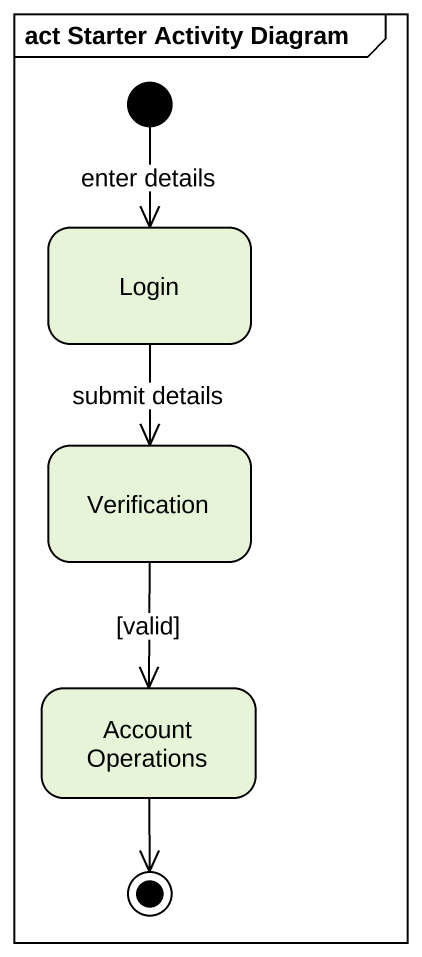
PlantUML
@startuml
mainframe act Starter Activity Diagram
hide empty description
state Login
state Verification
state "Account Operations" as Account_Operations
[*] --> Login : enter details
Login --> Verification : submit details
Verification --> Account_Operations : [valid]
Account_Operations --> [*]
@enduml
